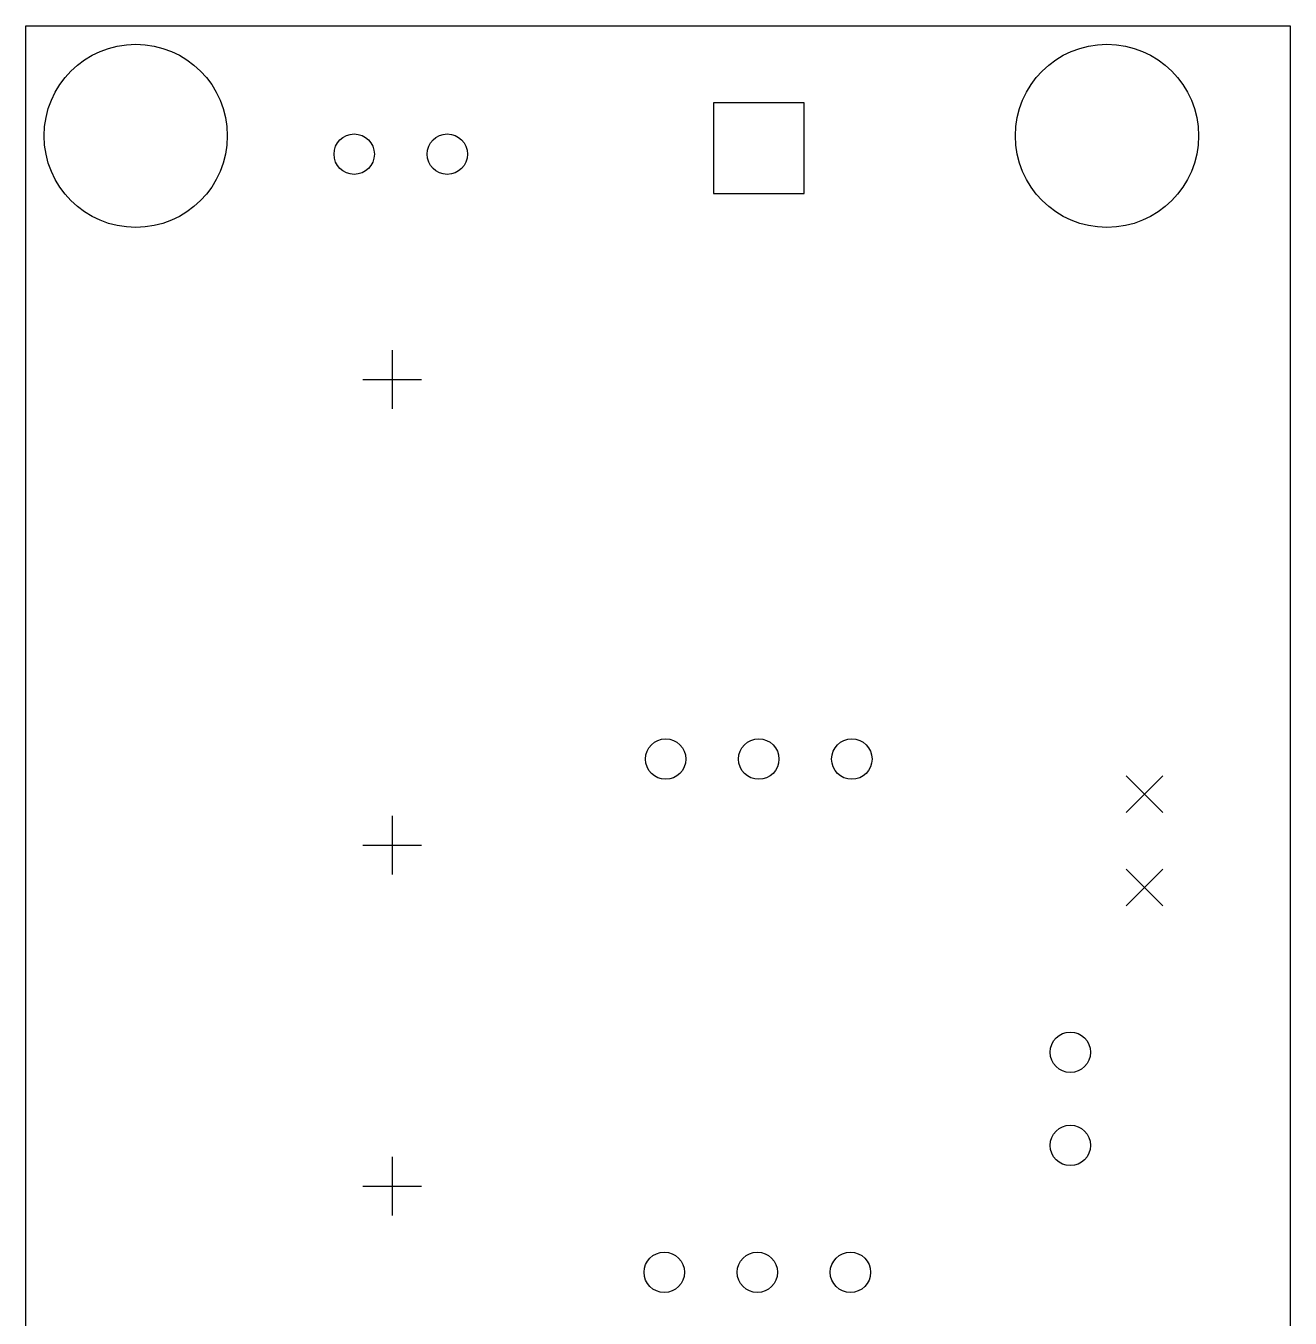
# Model space of a CAD drawing. Extents: x 5.15 to 7.9, y -4.38 to -1.61.
# Drawn here: x 5.217 to 6.575, y -3.002 to -1.614 of the extents above; entities that cross this region are included whole.
import ezdxf

# ---------------------------------------------------------------- set-up
doc = ezdxf.new("R2010")
doc.units = 0
doc.header["$MEASUREMENT"] = 0
doc.layers.add('BLACK', color=7, linetype='CONTINUOUS')

msp = doc.modelspace()

# ---------------------------------------------------------------- linework, layer by layer
at = {"layer": 'BLACK', "linetype": 'CONTINUOUS'}
for p, q in [((5.2165, -1.6142), (6.5748, -1.6142)), ((5.2165, -3.7402), (5.2165, -1.6142)), ((6.5748, -1.6142), (6.5748, -3.7402)), ((6.0527, -1.697), (5.9552, -1.697)), ((5.9552, -1.697), (5.9552, -1.7944)), ((6.0527, -1.7944), (6.0527, -1.697)), ((5.9552, -1.7944), (6.0527, -1.7944)), ((5.6102, -1.9626), (5.6102, -2.0256)), ((5.5787, -1.9941), (5.6417, -1.9941)), ((6.3986, -2.4197), (6.438, -2.4591)), ((6.438, -2.4197), (6.3986, -2.4591)), ((5.6102, -2.4626), (5.6102, -2.5256)), ((5.5787, -2.4941), (5.6417, -2.4941)), ((6.3986, -2.5197), (6.438, -2.5591)), ((6.438, -2.5197), (6.3986, -2.5591)), ((5.6102, -2.8287), (5.6102, -2.8917)), ((5.5787, -2.8602), (5.6417, -2.8602))]:
    msp.add_line(p, q, dxfattribs=at)
at = {"layer": 'BLACK'}
for centre, radius in [((5.3346, -1.7323), 0.0984), ((6.378, -1.7323), 0.0984), ((5.5693, -1.752), 0.0217), ((5.6693, -1.752), 0.0217), ((5.9039, -2.4016), 0.0217), ((6.0039, -2.4016), 0.0217), ((6.1039, -2.4016), 0.0217), ((6.3386, -2.7165), 0.0217), ((6.3386, -2.8165), 0.0217), ((5.9024, -2.9528), 0.0217), ((6.0024, -2.9528), 0.0217), ((6.1024, -2.9528), 0.0217)]:
    msp.add_circle(centre, radius, dxfattribs=at)

doc.saveas('drawing.dxf')
